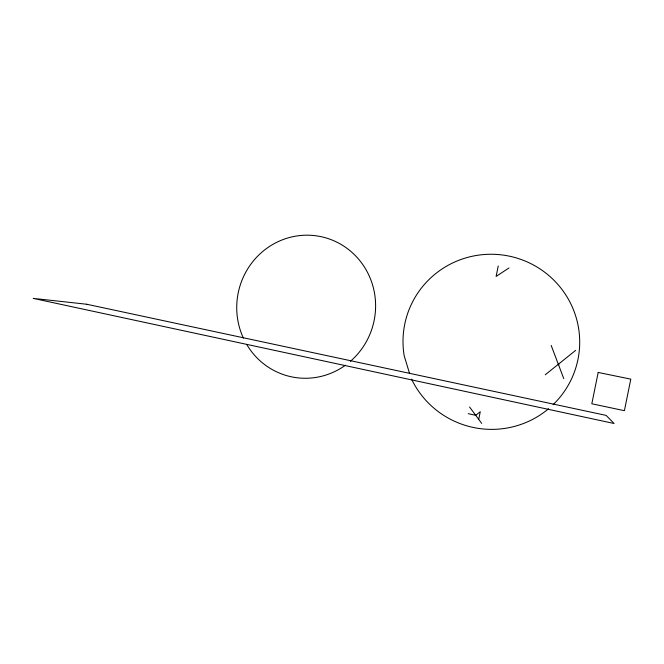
<?xml version="1.0" encoding="UTF-8"?>
<svg xmlns="http://www.w3.org/2000/svg" width="664" height="664" viewBox="0 0 664 664"><rect width="100%" height="100%" fill="white"/><g stroke="black" fill="none" stroke-linecap="round" stroke-linejoin="round"><path stroke-width="1" d="M498.241 265.965L496.116 276.431L508.989 267.966M478.711 419.357L480.263 411.713L475.723 415.324L468.228 413.672M545.227 374.786L575.671 350.36M558.324 364.279L559.005 364.818M469.581 407.015L481.699 423.4M551.186 345.438L563.769 378.638M409.447 373.102L404.177 355.738A88.378 87.523 11.2 0 1 518.85 258.711A88.378 87.523 11.2 0 1 553.129 404.642M243.406 338.15A71.629 69.355 -78.6 0 1 271.377 245.265A71.629 69.355 -78.6 0 1 363.2 265.185A71.629 69.355 -78.6 0 1 350.351 361.349M345.438 365.217A71.629 69.355 -78.6 0 1 246.684 344.417M548.597 408.717A88.378 87.523 11.2 0 1 411.572 379.144M598.181 372.446L591.823 403.778L624.401 410.684L630.8 379.136L598.181 372.446M86.768 304.253L33.2 298.385L614.1 423.499L606.107 415.39L86.768 304.253"/></g></svg>
